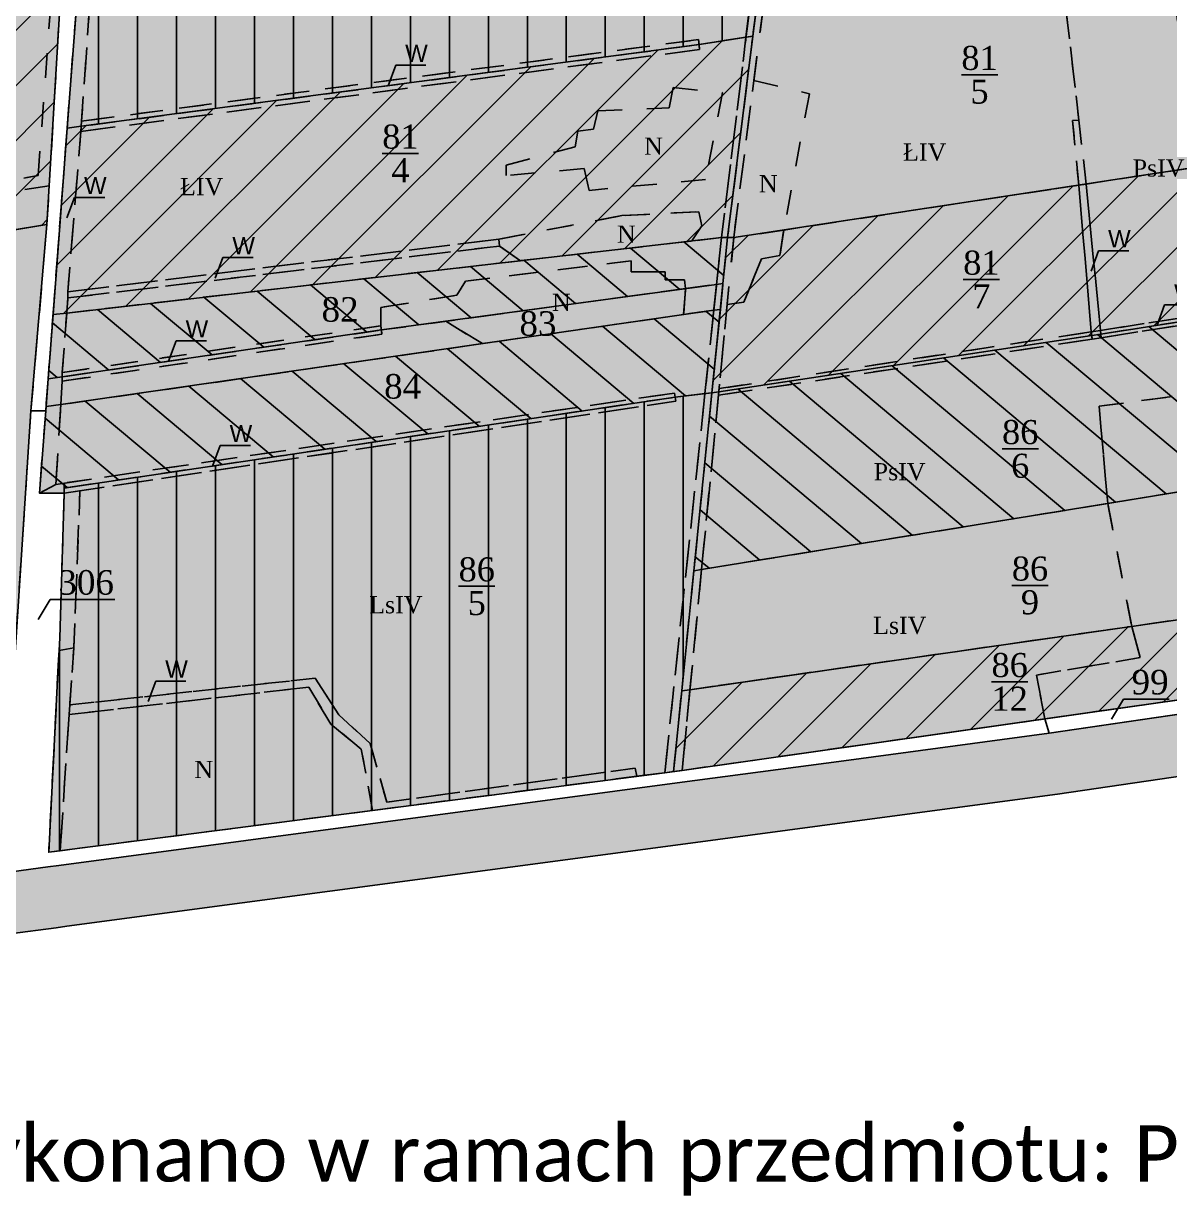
# Model space of a CAD drawing. Header units: millimetres. Extents: x 1380 to 3518, y 917 to 2353.
# Drawn here: x 1731.6 to 2198.3, y 916.6 to 1394.6 of the extents above; entities that cross this region are included whole.
import ezdxf
from ezdxf import colors
from ezdxf.entities.mleader import LeaderData, LeaderLine
from ezdxf.math import Vec2, Vec3

# ---------------------------------------------------------------- set-up
doc = ezdxf.new("R2010")
doc.units = ezdxf.units.MM
doc.linetypes.add('UZYTEK', pattern=[20, 10, -10])
for name, color, linetype in [('Budynki', 250, 'Continuous'), ('dzialki', 250, 'Continuous'), ('Num użytków', 250, 'Continuous'), ('Numeracja', 7, 'Continuous'), ('Obreb', 2, 'Continuous'), ('Rowy', 250, 'UZYTEK'), ('Uzytki', 250, 'UZYTEK'), ('W', 250, 'Continuous'), ('Władanie', 7, 'Continuous')]:
    doc.layers.add(name, color=color, linetype=linetype)
doc.styles.add('Całkowite', font='times.ttf', dxfattribs={"height": 10})
doc.styles.get("Standard").update_dxf_attribs({"font": 'arial.ttf'})
doc.styles.add('Uzytki', font='times.ttf', dxfattribs={"height": 7})
doc.styles.add('Ułamki', font='times.ttf', dxfattribs={"height": 14})

# ---------------------------------------------------------------- blocks, each defined once
blk = doc.blocks.new('_None')

msp = doc.modelspace()

# ---------------------------------------------------------------- hatches: boundary and pattern name
at = {"layer": 'Obreb', "true_color": 0xf4ee51}
h = msp.add_hatch(color=41, dxfattribs=at)
h.dxf.hatch_style = 1
h.paths.add_polyline_path([(1843.77, 2075.91), (1839.89, 2076.73), (1821.8, 2074.33), (1789.76, 2070.08), (1739.27, 2064.25), (1569.18, 2044.6), (1564.53, 2044.15), (1500.42, 2035.92), (1473.15, 2032.87), (1468.93, 1980), (1462.92, 1894.61), (1456.31, 1773.44), (1452.55, 1718.71), (1450.66, 1680.7), (1442.54, 1619.86), (1424.58, 1499.01), (1404.87, 1303.08), (1390.68, 1109.1), (1379.54, 977.39), (1416.06, 982.26), (1503.01, 993.87), (1504.63, 994.09), (1506.25, 994.3), (1621.93, 1009.75), (1623.42, 1009.95), (1726.06, 1023.65), (1744.84, 1026.16), (1749.27, 1026.75), (2001.11, 1060.37), (2068.99, 1069.43), (2152.68, 1080.6), (2558.18, 1139.98), (2925.58, 1191.89), (2950.42, 1195.27), (3034.81, 1077.94), (3080.44, 1228.22), (3101.82, 1235.05), (3049.2, 1373.09), (3047.94, 1379.97), (3036.54, 1465.16), (3034.11, 1481.41), (3037.35, 1523.54), (3064.08, 1535.14), (3042.44, 1582.63), (3034.82, 1599.34), (3026.23, 1623.42), (3022.72, 1647.12), (3015.17, 1693.82), (3010.46, 1738.63), (3007.5, 1779.8), (3007.5, 1828.93), (2995.54, 1854.86), (2982.24, 1913.84), (2978.33, 1926.18), (2939.25, 2070.19), (2911.03, 2085.83), (2875.11, 2109.04), (2851.35, 2127.45), (2832.79, 2142.28), (2800.7, 2188.75), (2762.52, 2156.94), (2761.01, 2154.88), (2592.26, 2137.52), (2569.19, 2140.22), (2541.29, 2148.28), (2358.61, 2230.49), (2370.36, 2167.83), (2372.08, 2158.65), (2124.8, 2119.92)])
h.paths.add_polyline_path([(2128.67, 2095.22), (2401.4, 2137.94), (2394.93, 2172.44), (2392, 2188.04), (2532.65, 2124.75), (2564.24, 2115.63), (2592.09, 2112.37), (2774.63, 2131.15), (2780.88, 2139.71), (2795.68, 2152.03), (2814.31, 2125.04), (2835.89, 2107.8), (2860.65, 2088.62), (2898.18, 2064.37), (2917.89, 2053.45), (2954.34, 1919.13), (2958.08, 1907.3), (2971.73, 1846.78), (2982.5, 1823.44), (2982.5, 1778.91), (2985.55, 1736.43), (2990.38, 1690.52), (2998.01, 1643.29), (3001.86, 1617.33), (3011.63, 1589.94), (3019.69, 1572.27), (3030.77, 1547.94), (3018.26, 1542.51), (3013.6, 1540.82), (3008.97, 1480.5), (3011.79, 1461.65), (3023.24, 1376.04), (3025.03, 1366.32), (3069.05, 1250.82), (3060.33, 1248.04), (3025.58, 1133.59), (2961.94, 1222.07), (2922.15, 1216.65), (2554.62, 1164.73), (2149.21, 1105.36), (2065.68, 1094.21), (1997.8, 1085.15), (1745.96, 1051.53), (1741.53, 1050.94), (1722.75, 1048.43), (1620.11, 1034.73), (1618.62, 1034.53), (1502.94, 1019.08), (1501.32, 1018.87), (1499.71, 1018.65), (1412.75, 1007.04), (1407.07, 1006.29), (1415.61, 1107.14), (1429.78, 1300.92), (1449.4, 1495.92), (1467.3, 1616.37), (1475.58, 1678.42), (1477.51, 1717.23), (1481.26, 1771.9), (1487.87, 1893.05), (1493.86, 1978.13), (1496.43, 2010.32), (1503.4, 2011.1), (1567.32, 2019.31), (1571.82, 2019.74), (1742.14, 2039.42), (1792.84, 2045.27), (1825.09, 2049.55), (1838.91, 2051.38), (1843.08, 2050.5)], flags=16)
at = {"layer": 'Władanie', "true_color": 0xbbd846}
h = msp.add_hatch(color=63, dxfattribs=at)
h.dxf.hatch_style = 1
h.paths.add_polyline_path([(2030.03, 1400.94), (2037.75, 1455.55), (2044.42, 1502.62), (2041.7, 1502.54), (2025.2, 1499.84), (1762.85, 1467.17), (1758.77, 1466.66), (1753.11, 1401.37), (1749.36, 1351.88), (1755.11, 1352.65), (2006.67, 1385.96), (2025.8, 1388.97), (2028.58, 1389.41)])
at = {"layer": 'Władanie'}
h = msp.add_hatch(dxfattribs=at)
h.set_pattern_fill('ANSI31', color=256, scale=5, angle=45)
h.paths.add_polyline_path([(2044.42, 1502.62), (2041.7, 1502.54), (2025.2, 1499.84), (1762.85, 1467.17), (1758.77, 1466.66), (1753.11, 1401.37), (1749.36, 1351.88), (1755.11, 1352.65), (2006.67, 1385.96), (2025.8, 1388.97), (2028.58, 1389.41), (2030.03, 1400.94), (2037.75, 1455.55)])
h.paths.add_polyline_path([(1896.96, 1423.41), (1918.43, 1423.41), (1918.43, 1459.48), (1896.96, 1459.48)], flags=24)
at = {"layer": 'Władanie', "true_color": 0xb1c7d6}
h = msp.add_hatch(color=9, dxfattribs=at)
h.dxf.hatch_style = 1
h.paths.add_polyline_path([(1646.25, 1296.93), (1647.97, 1297.22), (1649.68, 1297.5), (1741.13, 1312.67), (1750.3, 1466.71), (1750.3, 1468.13), (1700.79, 1460.06), (1678.31, 1454.53), (1447.94, 1420.64), (1447.81, 1418.28), (1431.91, 1261.38), (1523.1, 1276.5), (1525.17, 1276.85), (1527.23, 1277.19)])
at = {"layer": 'Władanie'}
h = msp.add_hatch(dxfattribs=at)
h.set_pattern_fill('ANSI31', color=256, scale=5)
h.paths.add_polyline_path([(1646.25, 1296.93), (1647.97, 1297.22), (1649.68, 1297.5), (1741.13, 1312.67), (1750.3, 1466.71), (1750.3, 1468.13), (1700.79, 1460.06), (1678.31, 1454.53), (1447.94, 1420.64), (1447.81, 1418.28), (1431.91, 1261.38), (1523.1, 1276.5), (1525.17, 1276.85), (1527.23, 1277.19)])
h.paths.add_polyline_path([(1563.68, 1377.46), (1585.15, 1377.46), (1585.15, 1413.53), (1563.68, 1413.53)], flags=24)
at = {"layer": 'Władanie', "true_color": 0xddbad0}
h = msp.add_hatch(color=254, dxfattribs=at)
h.dxf.hatch_style = 1
h.paths.add_polyline_path([(2305.83, 1439.9), (2032.76, 1400.66), (2030.03, 1400.94), (2028.58, 1389.41), (2018.31, 1307.33), (2020.79, 1307.31), (2316.28, 1352.27)])
at = {"layer": 'Władanie', "true_color": 0xff9470}
h = msp.add_hatch(color=21, dxfattribs=at)
h.dxf.hatch_style = 1
h.paths.add_polyline_path([(2028.58, 1389.41), (2025.8, 1388.97), (2006.67, 1385.96), (1755.11, 1352.65), (1749.36, 1351.88), (1743.6, 1275.93), (1749.18, 1276.58), (2015.84, 1307.34), (2018.31, 1307.33)])
at = {"layer": 'Władanie'}
h = msp.add_hatch(dxfattribs=at)
h.set_pattern_fill('ANSI31', color=256, scale=5)
h.paths.add_polyline_path([(2028.58, 1389.41), (2025.8, 1388.97), (2006.67, 1385.96), (1755.11, 1352.65), (1749.36, 1351.88), (1743.6, 1275.93), (1749.18, 1276.58), (2015.84, 1307.34), (2018.31, 1307.33)])
h.paths.add_polyline_path([(1873.28, 1323.83), (1894.75, 1323.83), (1894.75, 1359.9), (1873.28, 1359.9)], flags=24)
at = {"layer": 'Władanie', "true_color": 0xbbd846}
h = msp.add_hatch(color=63, dxfattribs=at)
h.dxf.hatch_style = 1
h.paths.add_polyline_path([(2323.31, 1293.33), (2316.28, 1352.27), (2020.79, 1307.31), (2018.31, 1307.33), (2011.92, 1244.13), (2014.71, 1244.43), (2166.6, 1267.43), (2170.28, 1268), (2323.47, 1292.01)])
at = {"layer": 'Władanie'}
h = msp.add_hatch(dxfattribs=at)
h.set_pattern_fill('ANSI31', color=256, scale=5)
h.paths.add_polyline_path([(2316.28, 1352.27), (2020.79, 1307.31), (2018.31, 1307.33), (2011.92, 1244.13), (2014.71, 1244.43), (2166.6, 1267.43), (2170.28, 1268), (2323.47, 1292.01), (2323.31, 1293.33)])
h.paths.add_polyline_path([(2109.86, 1272.45), (2131.34, 1272.45), (2131.34, 1308.52), (2109.86, 1308.52)], flags=24)
at = {"layer": 'Władanie', "true_color": 0xbbd846}
h = msp.add_hatch(color=63, dxfattribs=at)
h.dxf.hatch_style = 1
h.paths.add_polyline_path([(1734.61, 1236.78), (1741.13, 1312.67), (1647.97, 1297.22), (1655.18, 1134.52), (1657.62, 1134.85), (1728.54, 1144.48)])
at = {"layer": 'Władanie', "true_color": 0xb1c7d6}
h = msp.add_hatch(color=9, dxfattribs=at)
h.dxf.hatch_style = 1
h.paths.add_polyline_path([(2013.82, 1288.26), (2016.42, 1288.65), (2018.31, 1307.33), (2015.84, 1307.34), (1749.18, 1276.58), (1743.6, 1275.93), (1741.61, 1249.73), (1747.37, 1250.58), (1877.33, 1269.67)])
at = {"layer": 'Władanie'}
h = msp.add_hatch(dxfattribs=at)
h.set_pattern_fill('ANSI31', color=256, scale=5, angle=275)
h.paths.add_polyline_path([(2013.82, 1288.26), (2016.42, 1288.65), (2018.31, 1307.33), (2015.84, 1307.34), (1749.18, 1276.58), (1743.6, 1275.93), (1741.61, 1249.73), (1747.37, 1250.58), (1877.33, 1269.67)])
h.paths.add_polyline_path([(1849.54, 1267.35), (1869.31, 1267.35), (1869.31, 1288.7), (1849.54, 1288.7)], flags=24)
at = {"layer": 'Władanie', "true_color": 0xddbad0}
h = msp.add_hatch(color=254, dxfattribs=at)
h.dxf.hatch_style = 1
h.paths.add_polyline_path([(2323.47, 1292.01), (2170.28, 1268), (2166.6, 1267.43), (2014.71, 1244.43), (2011.92, 1244.13), (2004.58, 1171.59), (2007.72, 1172.1), (2331.49, 1224.76)])
at = {"layer": 'Władanie'}
h = msp.add_hatch(dxfattribs=at)
h.set_pattern_fill('ANSI31', color=256, scale=5, angle=275)
h.paths.add_polyline_path([(2323.63, 1290.7), (2323.47, 1292.01), (2170.28, 1268), (2166.6, 1267.43), (2014.71, 1244.43), (2011.92, 1244.13), (2004.58, 1171.59), (2007.72, 1172.1), (2331.49, 1224.76)])
h.paths.add_polyline_path([(2125.69, 1203.19), (2147.16, 1203.19), (2147.16, 1239.43), (2125.69, 1239.43)], flags=24)
at = {"layer": 'Władanie', "true_color": 0xecea74}
h = msp.add_hatch(color=41, dxfattribs=at)
h.dxf.hatch_style = 1
h.paths.add_polyline_path([(2012.7, 1277.76), (2015.35, 1278.06), (2016.42, 1288.65), (2013.82, 1288.26), (1877.33, 1269.67), (1747.37, 1250.58), (1741.61, 1249.73), (1740.76, 1238.51), (1746.77, 1239.25)])
at = {"layer": 'Władanie'}
h = msp.add_hatch(dxfattribs=at)
h.set_pattern_fill('ANSI31', color=256, scale=5, angle=275)
h.paths.add_polyline_path([(2015.35, 1278.06), (2012.7, 1277.76), (1746.77, 1239.25), (1740.76, 1238.51), (1740.63, 1236.78), (1738.08, 1203.23), (1748.19, 1203.23), (1748.2, 1205.27), (1996.94, 1242.3), (2011.92, 1244.13)])
h.paths.add_polyline_path([(1930.13, 1261.63), (1949.9, 1261.63), (1949.9, 1282.98), (1930.13, 1282.98)], flags=9)
h.paths.add_polyline_path([(1875.02, 1236.02), (1894.79, 1236.02), (1894.79, 1257.37), (1875.02, 1257.37)], flags=24)
at = {"layer": 'Władanie', "true_color": 0xff9470}
h = msp.add_hatch(color=21, dxfattribs=at)
h.dxf.hatch_style = 1
h.paths.add_polyline_path([(2015.35, 1278.06), (2012.7, 1277.76), (1746.77, 1239.25), (1740.76, 1238.51), (1740.63, 1236.78), (1738.08, 1203.23), (1748.19, 1203.23), (1748.2, 1205.27), (1996.94, 1242.3), (2011.92, 1244.13)])
at = {"layer": 'Władanie', "true_color": 0xb1c7d6}
h = msp.add_hatch(color=9, dxfattribs=at)
h.dxf.hatch_style = 1
h.paths.add_polyline_path([(2004.58, 1171.59), (2011.92, 1244.13), (1996.94, 1242.3), (1748.2, 1205.27), (1748.19, 1203.23), (1746.33, 1144.3), (1746.06, 1139.1), (1745.87, 1135.4), (1741.84, 1056.9), (1981.4, 1087.86), (1992.73, 1089.32), (1996.3, 1089.79), (1999.62, 1122.64)])
at = {"layer": 'Władanie'}
h = msp.add_hatch(dxfattribs=at)
h.set_pattern_fill('ANSI31', color=256, scale=5, angle=45)
h.paths.add_polyline_path([(1999.62, 1122.64), (2004.58, 1171.59), (2011.92, 1244.13), (1996.94, 1242.3), (1748.2, 1205.27), (1748.19, 1203.23), (1746.33, 1144.3), (1746.06, 1139.1), (1745.87, 1135.4), (1741.84, 1056.9), (1981.4, 1087.86), (1992.73, 1089.32), (1996.3, 1089.79)])
h.paths.add_polyline_path([(1904.38, 1147.57), (1925.85, 1147.57), (1925.85, 1183.61), (1904.38, 1183.61)], flags=24)
at = {"layer": 'Władanie', "true_color": 0xbbd846}
h = msp.add_hatch(color=63, dxfattribs=at)
h.dxf.hatch_style = 1
h.paths.add_polyline_path([(2331.49, 1224.76), (2007.72, 1172.1), (2004.58, 1171.59), (1999.62, 1122.64), (2002.99, 1123.12), (2337.88, 1171.16)])
at = {"layer": 'Władanie', "true_color": 0xddbad0}
h = msp.add_hatch(color=254, dxfattribs=at)
h.dxf.hatch_style = 1
h.paths.add_polyline_path([(2147.47, 1111.23), (2209.81, 1120.09), (2341.74, 1138.84), (2337.88, 1171.16), (2002.99, 1123.12), (1999.62, 1122.64), (1996.3, 1089.79), (1999.87, 1090.26)])
at = {"layer": 'Władanie'}
h = msp.add_hatch(dxfattribs=at)
h.set_pattern_fill('ANSI31', color=256, scale=5)
h.paths.add_polyline_path([(2341.74, 1138.84), (2337.88, 1171.16), (2002.99, 1123.12), (1999.62, 1122.64), (1996.3, 1089.79), (1999.87, 1090.26), (2147.47, 1111.23), (2209.81, 1120.09)])
h.paths.add_polyline_path([(2179.73, 1115.54), (2199.5, 1115.54), (2199.5, 1136.89), (2179.73, 1136.89)], flags=25)
h.paths.add_polyline_path([(2121, 1108.53), (2142.86, 1108.53), (2142.86, 1144.6), (2121, 1144.6)], flags=24)

# ---------------------------------------------------------------- linework, layer by layer
at = {"layer": 'dzialki'}
for points in [[(1828.9, 1707.19), (1782.28, 1639.76), (1765.13, 1614.96), (1758.45, 1590.88), (1755.72, 1544.39), (1755.55, 1541.58), (1750.3, 1469.55), (1750.3, 1468.13), (1750.3, 1466.71), (1741.13, 1312.67), (1734.61, 1236.78), (1740.63, 1236.78), (1740.76, 1238.51), (1741.61, 1249.73), (1743.6, 1275.93), (1749.36, 1351.88), (1753.11, 1401.37), (1758.77, 1466.66), (1762.27, 1507), (1765.58, 1545.16), (1768.74, 1581.54), (1770.59, 1602.92), (1779.01, 1624.14), (1820.15, 1682.4)], [(1740.76, 1238.51), (1746.77, 1239.25), (2012.7, 1277.76), (2015.35, 1278.06), (2011.92, 1244.13), (1996.94, 1242.3), (1748.2, 1205.27), (1748.19, 1203.23), (1738.08, 1203.23), (1740.76, 1238.51)], [(2149.21, 1105.36), (2147.47, 1111.23)]]:
    msp.add_lwpolyline(points, dxfattribs=at)
for points in [[(1750.3, 1466.71), (1750.3, 1468.13), (1750.3, 1469.55), (1755.55, 1541.58), (1755.72, 1544.39), (1706.65, 1537.44), (1616.83, 1522.76), (1542.64, 1511.55), (1456.25, 1498.1), (1455.74, 1495.26), (1448.06, 1422.99), (1447.94, 1420.64), (1447.81, 1418.28), (1431.91, 1261.38), (1523.1, 1276.5), (1525.17, 1276.85), (1527.23, 1277.19), (1646.25, 1296.93), (1647.97, 1297.22), (1649.68, 1297.5), (1741.13, 1312.67)], [(1758.77, 1466.66), (1762.85, 1467.17), (2025.2, 1499.84), (2041.7, 1502.54), (2044.42, 1502.62), (2030.03, 1400.94), (2028.58, 1389.41), (2006.67, 1385.96), (1755.11, 1352.65), (1749.36, 1351.88), (1753.11, 1401.37), (1758.77, 1466.66)], [(1750.3, 1466.71), (1750.3, 1468.13), (1700.79, 1460.06), (1678.31, 1454.53), (1447.94, 1420.64), (1447.81, 1418.28), (1431.91, 1261.38), (1523.1, 1276.5), (1525.17, 1276.85), (1527.23, 1277.19), (1646.25, 1296.93), (1647.97, 1297.22), (1649.68, 1297.5), (1741.13, 1312.67)], [(2030.03, 1400.94), (2032.76, 1400.66), (2305.83, 1439.9), (2316.28, 1352.27), (2020.79, 1307.31), (2018.31, 1307.33), (2028.58, 1389.41), (2030.03, 1400.94)], [(1749.36, 1351.88), (1755.11, 1352.65), (2006.67, 1385.96), (2025.8, 1388.97), (2028.58, 1389.41), (2018.31, 1307.33), (2015.84, 1307.34), (1749.18, 1276.58), (1743.6, 1275.93), (1749.36, 1351.88)], [(2018.31, 1307.33), (2020.79, 1307.31), (2316.28, 1352.27), (2323.31, 1293.33), (2323.47, 1292.01), (2170.28, 1268), (2166.6, 1267.43), (2014.71, 1244.43), (2011.92, 1244.13), (2018.31, 1307.33)], [(1647.97, 1297.22), (1649.68, 1297.5), (1741.13, 1312.67), (1734.61, 1236.78), (1728.54, 1144.48), (1657.62, 1134.85), (1655.18, 1134.52), (1647.97, 1297.22)], [(1743.6, 1275.93), (1749.18, 1276.58), (2015.84, 1307.34), (2018.31, 1307.33), (2016.42, 1288.65), (2013.82, 1288.26), (1877.33, 1269.67), (1747.37, 1250.58), (1741.61, 1249.73), (1743.6, 1275.93)], [(2011.92, 1244.13), (2014.71, 1244.43), (2166.6, 1267.43), (2170.28, 1268), (2323.47, 1292.01), (2323.63, 1290.7), (2331.49, 1224.76), (2007.72, 1172.1), (2004.58, 1171.59), (2011.92, 1244.13)], [(1741.61, 1249.73), (1747.37, 1250.58), (1877.33, 1269.67), (2013.82, 1288.26), (2016.42, 1288.65), (2015.35, 1278.06), (2012.7, 1277.76), (1746.77, 1239.25), (1740.76, 1238.51), (1741.61, 1249.73)], [(2004.58, 1171.59), (2011.92, 1244.13), (1996.94, 1242.3), (1748.2, 1205.27), (1748.19, 1203.23), (1746.33, 1144.3), (1746.06, 1139.1), (1745.87, 1135.4), (1741.84, 1056.9), (1992.73, 1089.32), (1996.3, 1089.79), (1999.62, 1122.64)], [(1748.19, 1203.23), (1738.08, 1203.23), (1740.63, 1236.78), (1734.61, 1236.78), (1728.54, 1144.48), (1728.3, 1140.5), (1728.02, 1135.85), (1722.75, 1048.43), (1741.53, 1050.94), (1745.96, 1051.53), (1997.8, 1085.15), (2065.68, 1094.21), (2149.21, 1105.36), (2147.47, 1111.23), (1999.81, 1090.25), (1999.81, 1090.25), (1996.3, 1089.79), (1992.73, 1089.32), (1741.84, 1056.9), (1745.87, 1135.4), (1746.06, 1139.1), (1746.33, 1144.3)], [(2004.58, 1171.59), (2007.72, 1172.1), (2331.49, 1224.76), (2337.88, 1171.16), (2002.99, 1123.12), (1999.62, 1122.64), (2004.58, 1171.59)], [(1999.62, 1122.64), (2002.99, 1123.12), (2337.88, 1171.16), (2341.74, 1138.84), (1999.87, 1090.26), (1996.3, 1089.79), (1999.62, 1122.64)], [(2210.59, 1114.35), (2209.81, 1120.09), (2147.47, 1111.23), (2149.21, 1105.36)]]:
    msp.add_lwpolyline(points, close=True, dxfattribs=at)
at = {"layer": 'Obreb'}
for points in [[(2925.58, 1191.89), (2558.18, 1139.98), (2152.68, 1080.6), (2068.99, 1069.43), (2001.11, 1060.37), (1749.27, 1026.75), (1744.84, 1026.16), (1726.06, 1023.65), (1623.42, 1009.95), (1621.93, 1009.75), (1506.25, 994.3), (1504.63, 994.09), (1503.01, 993.87), (1416.06, 982.26), (1379.54, 977.39), (1390.68, 1109.1), (1404.87, 1303.08), (1424.58, 1499.01), (1442.54, 1619.86), (1450.66, 1680.7)], [(2922.15, 1216.65), (2554.62, 1164.73), (2149.21, 1105.36), (2065.68, 1094.21), (1997.8, 1085.15), (1745.96, 1051.53), (1741.53, 1050.94), (1722.75, 1048.43), (1620.11, 1034.73), (1618.62, 1034.53), (1502.94, 1019.08), (1501.32, 1018.87), (1499.71, 1018.65), (1412.75, 1007.04), (1407.07, 1006.29), (1415.61, 1107.14), (1429.78, 1300.92), (1449.4, 1495.92), (1467.3, 1616.37), (1475.58, 1678.42)]]:
    msp.add_lwpolyline(points, dxfattribs=at)
at = {"layer": 'Rowy'}
msp.add_line((1740.63, 1236.78), (1738.08, 1203.23), dxfattribs=at)
for points in [[(2047.13, 1502.69), (2032.76, 1400.66), (2020.79, 1307.31), (1999.81, 1090.25), (1992.73, 1089.32), (2015.84, 1307.34), (2027.3, 1401.22), (2041.7, 1502.54), (2048.92, 1581.86), (2050.19, 1586.34), (2053.49, 1645.24), (2053.49, 1649.51), (2050.94, 1762.39)], [(1753.11, 1401.37), (1740.63, 1236.78), (1738.08, 1203.23), (1748.19, 1203.23), (1748.19, 1203.23), (1997.24, 1240.61), (1996.64, 1244), (1744.74, 1206.79), (1747.37, 1248.83), (1747.37, 1252.33), (1749.64, 1282.73), (1749.64, 1285.27), (1754.94, 1350.52), (1755.27, 1354.77), (1758.33, 1399.7)], [(1755.11, 1352.65), (2006.67, 1385.96)], [(2020.79, 1307.31), (2015.84, 1307.34)], [(2323.47, 1292.01), (2170.28, 1268), (2166.6, 1267.43), (2014.41, 1244.38)], [(2014.84, 1245.77), (2166.41, 1268.94), (2170.13, 1269.51), (2323.31, 1293.33), (2323.63, 1290.7), (2170.42, 1266.5), (2166.79, 1265.92), (2014.58, 1243.08), (2014.84, 1245.77)], [(1747.37, 1250.58), (1877.33, 1269.67)], [(2166.41, 1268.94), (2166.79, 1265.92)], [(2170.13, 1269.51), (2170.42, 1266.5)], [(1996.94, 1242.3), (1748.2, 1205.27)], [(1744.74, 1206.79), (1738.08, 1203.23)], [(1748.19, 1203.23), (1748.22, 1207.31)]]:
    msp.add_lwpolyline(points, dxfattribs=at)
for points in [[(1759.07, 1404.38), (1762.76, 1465.42), (1762.85, 1467.17), (1758.77, 1466.66), (1753.11, 1401.37), (1749.36, 1351.88), (1755.11, 1352.65), (1755.27, 1354.77), (1758.33, 1399.7)], [(1434.12, 1283.17), (1521.71, 1297.14), (1517.7, 1346.35), (1519.42, 1346.35), (1523.53, 1297.63), (1611.33, 1311.8), (1604.01, 1433.23), (1606.97, 1433.23), (1614.54, 1312.13), (1737.54, 1332.56), (1746.37, 1452.39), (1749.46, 1452.6), (1742.07, 1328.43), (1525.46, 1294.26), (1527.23, 1277.19), (1525.17, 1276.85), (1523.1, 1276.5), (1521.73, 1293.63), (1433.7, 1279.01), (1434.12, 1283.17)], [(2028.99, 1371.26), (2032.76, 1400.66), (2030.03, 1400.94), (2028.58, 1389.41), (2018.31, 1307.33), (2020.79, 1307.31)], [(2030.03, 1400.94), (2027.3, 1401.22), (2025.8, 1388.97), (2028.58, 1389.41)], [(1755.27, 1354.77), (2006.47, 1387.97), (2006.86, 1383.96), (1754.94, 1350.52), (1755.27, 1354.77)], [(2006.67, 1385.96), (2006.47, 1387.97), (1755.27, 1354.77), (1755.11, 1352.65)], [(2028.58, 1389.41), (2025.8, 1388.97), (2015.84, 1307.34), (2018.31, 1307.33)], [(2006.86, 1383.96), (2006.67, 1385.96), (1755.11, 1352.65), (1754.94, 1350.52)], [(1754.94, 1350.52), (1755.11, 1352.65), (1749.36, 1351.88), (1743.6, 1275.93), (1749.18, 1276.58), (1749.64, 1282.73), (1749.64, 1285.27)], [(2161.3, 1328.69), (2158.8, 1354.97), (2161.34, 1355.19), (2164.34, 1329.15), (2161.3, 1328.69)], [(2161.34, 1355.19), (2158.8, 1354.97), (2161.3, 1328.69), (2164.34, 1329.15)], [(2161.3, 1328.69), (2166.41, 1268.94), (2170.13, 1269.51), (2164.34, 1329.15), (2161.3, 1328.69)], [(2164.34, 1329.15), (2161.3, 1328.69), (2166.41, 1268.94), (2170.13, 1269.51)], [(1925.37, 1303.88), (1925.11, 1306.67), (1749.64, 1285.27), (1749.64, 1282.73)], [(2018.31, 1307.33), (2015.84, 1307.34), (2013.82, 1288.26), (2016.42, 1288.65)], [(2323.47, 1292.01), (2323.31, 1293.33), (2227.53, 1278.43), (2170.13, 1269.51), (2170.28, 1268)], [(2256.28, 1280.06), (2323.63, 1290.7), (2323.47, 1292.01), (2170.28, 1268), (2170.42, 1266.5)], [(2016.42, 1288.65), (2013.82, 1288.26), (2012.7, 1277.76), (2015.35, 1278.06)], [(1749.18, 1276.58), (1743.6, 1275.93), (1741.61, 1249.73), (1747.37, 1250.58), (1747.37, 1252.33)], [(2015.35, 1278.06), (2012.7, 1277.76), (2009.1, 1243.79), (2011.92, 1244.13)], [(1747.37, 1252.33), (1747.37, 1248.83), (1877.56, 1268), (1877.11, 1271.33), (1747.37, 1252.33)], [(1877.33, 1269.67), (1877.11, 1271.33), (1747.37, 1252.33), (1747.37, 1250.58)], [(1877.56, 1268), (1877.33, 1269.67), (1747.37, 1250.58), (1747.37, 1248.83)], [(2166.79, 1265.92), (2166.6, 1267.43), (2014.71, 1244.43), (2014.58, 1243.08)], [(2166.6, 1267.43), (2166.41, 1268.94), (2014.84, 1245.77), (2014.71, 1244.43)], [(2170.13, 1269.51), (2166.41, 1268.94), (2166.6, 1267.43), (2170.28, 1268)], [(2170.28, 1268), (2166.6, 1267.43), (2166.79, 1265.92), (2170.42, 1266.5)], [(1747.37, 1248.83), (1747.37, 1250.58), (1741.61, 1249.73), (1740.76, 1238.51), (1746.77, 1239.25)], [(1996.94, 1242.3), (1996.64, 1244), (1748.22, 1207.31), (1748.2, 1205.27)], [(1999.62, 1122.64), (2004.58, 1171.59), (2011.92, 1244.13), (2009.1, 1243.79), (1992.73, 1089.32), (1996.3, 1089.79)], [(2014.58, 1243.08), (2014.71, 1244.43), (2011.92, 1244.13), (2004.58, 1171.59), (2007.72, 1172.1)], [(1746.77, 1239.25), (1740.76, 1238.51), (1740.63, 1236.78), (1738.08, 1203.23), (1744.74, 1206.79)], [(1997.24, 1240.61), (1996.94, 1242.3), (1748.2, 1205.27), (1748.19, 1203.23), (1754.58, 1204.19)], [(1748.22, 1207.31), (1744.74, 1206.79), (1738.08, 1203.23), (1748.19, 1203.23), (1748.2, 1205.27)], [(1754.58, 1204.19), (1748.19, 1203.23), (1746.33, 1144.3), (1746.06, 1139.1), (1752.07, 1140.17)], [(1754.58, 1204.19), (1748.19, 1203.23), (1746.33, 1144.3), (1746.06, 1139.1), (1752.07, 1140.17)], [(2007.72, 1172.1), (2004.58, 1171.59), (1999.62, 1122.64), (2002.99, 1123.12)], [(1752.07, 1140.17), (1746.06, 1139.1), (1741.84, 1056.9), (1746.53, 1057.51), (1750.13, 1113.02), (1750.39, 1116.95)], [(1750.13, 1113.02), (1750.39, 1116.95), (1752.07, 1140.17), (1746.06, 1139.1), (1745.87, 1135.4), (1741.84, 1056.9), (1746.53, 1057.51)], [(1869.15, 1098.89), (1856.77, 1109.11), (1847.75, 1124.16), (1750.13, 1113.02), (1746.53, 1057.51), (1873.77, 1073.95)], [(1750.39, 1116.95), (1850.39, 1127.81), (1859.99, 1112.88), (1872.77, 1101.18), (1879.5, 1077.26), (1980.72, 1091.22), (1981.4, 1087.86), (1873.77, 1073.95), (1869.15, 1098.89), (1856.77, 1109.11), (1847.75, 1124.16), (1750.13, 1113.02), (1750.39, 1116.95)], [(1847.75, 1124.16), (1856.77, 1109.11), (1869.15, 1098.89), (1873.77, 1073.95), (1981.4, 1087.86), (1980.72, 1091.22), (1879.5, 1077.26), (1872.77, 1101.18), (1859.99, 1112.88), (1850.39, 1127.81), (1750.39, 1116.95), (1750.13, 1113.02)], [(2002.99, 1123.12), (1999.62, 1122.64), (1996.3, 1089.79), (1999.81, 1090.25)]]:
    msp.add_lwpolyline(points, close=True, dxfattribs=at)
at = {"layer": 'Uzytki'}
for points in [[(2041.7, 1502.54), (2025.2, 1499.84), (2025.45, 1497.95), (1813.52, 1471.71), (1817.9, 1435.35), (1845.87, 1435.35), (1850.45, 1416.41), (2021.15, 1438.86), (2021.44, 1434.9), (1758.33, 1399.7), (1755.27, 1354.77), (2006.47, 1387.97), (2006.67, 1385.96), (2025.8, 1388.97), (2027.3, 1401.22)], [(1604.01, 1433.23), (1606.97, 1433.23), (1606.97, 1437.21), (1704.27, 1452.44), (1706.4, 1409.06), (1679.06, 1400.84), (1676.44, 1360.88), (1657.29, 1357.61), (1652.54, 1326.83), (1652.76, 1318.48), (1737.54, 1332.56), (1746.37, 1452.39), (1749.46, 1452.6), (1750.3, 1466.71), (1700.79, 1457.52), (1678.95, 1452.59), (1530.66, 1430.58), (1529.67, 1425.17), (1551.43, 1361.53), (1539.91, 1349.7), (1519.42, 1346.35), (1523.53, 1297.63), (1611.33, 1311.8)], [(2198.43, 1424.47), (2154.09, 1418.1), (2161.34, 1355.19), (2164.34, 1329.15), (2207.78, 1335.76)], [(2154.09, 1418.1), (2032.76, 1400.66), (2028.99, 1371.26), (2051.61, 1365.93), (2041.16, 1310.41), (2161.3, 1328.69), (2158.8, 1354.97), (2161.34, 1355.19)], [(2025.8, 1388.97), (2006.67, 1385.96), (2006.86, 1383.96), (1754.94, 1350.52), (1749.64, 1285.27), (1925.11, 1306.67), (1975.22, 1316.26), (2006.6, 1317.87), (2007.79, 1312.09), (2003.74, 1305.94), (2015.84, 1307.34)], [(2009.35, 1330.98), (1961.89, 1326.57), (1959.84, 1335.4), (1928.07, 1332.63), (1928.07, 1336.79), (1956.23, 1344.29), (1957.34, 1350.61), (1963.75, 1351.5), (1965.41, 1358.93), (1994.58, 1360.19), (1996.08, 1368.4), (2016.25, 1366.35), (2009.35, 1330.98)], [(1928.07, 1336.79), (1956.23, 1344.29), (1957.34, 1350.61), (1963.75, 1351.5), (1965.41, 1358.93), (1994.58, 1360.19), (1996.08, 1368.4), (2016.25, 1366.35), (2009.35, 1330.98), (1961.89, 1326.57), (1959.84, 1335.4), (1928.07, 1332.63)], [(2028.99, 1371.26), (2051.61, 1365.93), (2041.16, 1310.41), (2020.79, 1307.31), (2028.99, 1371.26)], [(2216.62, 1330.81), (2208.3, 1330.81), (2207.78, 1335.76), (2164.34, 1329.15), (2170.13, 1269.51), (2227.53, 1278.43)], [(2161.3, 1328.69), (2041.16, 1310.41), (2039.6, 1300.06), (2032.11, 1298.65), (2024.93, 1281.03), (2018.15, 1280.03), (2014.84, 1245.77), (2166.41, 1268.94)], [(1741.13, 1312.67), (1742.07, 1328.43), (1648.21, 1313.62), (1646.25, 1296.93), (1647.97, 1297.22), (1649.68, 1297.5)], [(2007.79, 1312.09), (2006.6, 1317.87), (1975.22, 1316.26), (1925.11, 1306.67), (1925.37, 1303.88), (1933.91, 1297.89), (2003.74, 1305.94)], [(1734.61, 1236.78), (1741.13, 1312.67), (1649.68, 1297.5), (1657.62, 1134.85), (1728.54, 1144.48)], [(2032.11, 1298.65), (2039.6, 1300.06), (2041.16, 1310.41), (2020.79, 1307.31), (2018.15, 1280.03), (2024.93, 1281.03)], [(1877.11, 1278.84), (1908.09, 1283.87), (1911.58, 1289.55), (1979.02, 1297.81), (1979.02, 1293.31), (1992.88, 1293.31), (1992.88, 1290.09), (2000.76, 1290.09), (2001.14, 1286.53), (2013.82, 1288.26), (2015.84, 1307.34), (2003.74, 1305.94), (1933.91, 1297.89), (1749.18, 1276.58), (1747.37, 1252.33), (1877.11, 1271.33)], [(1933.91, 1297.89), (1925.37, 1303.88), (1749.64, 1282.73), (1749.18, 1276.58)], [(2001.14, 1286.53), (2000.76, 1290.09), (1992.88, 1290.09), (1992.88, 1293.31), (1979.02, 1293.31), (1979.02, 1297.81), (1911.58, 1289.55), (1908.09, 1283.87), (1877.11, 1278.84), (1877.11, 1271.33), (1877.33, 1269.67)], [(2253.43, 1231.42), (2281.98, 1261.04), (2305.81, 1265.58), (2324.48, 1283.55), (2323.63, 1290.7), (2256.28, 1280.06), (2256.28, 1250.18), (2169.59, 1238.6), (2173.12, 1199), (2249.77, 1211.47)], [(2012.7, 1277.76), (2013.82, 1288.26), (2001.14, 1286.53), (1903.5, 1273.23), (1918.47, 1264.11)], [(2000.38, 1275.97), (2001.14, 1286.53), (1903.5, 1273.23), (1918.47, 1264.11)], [(2013.82, 1288.26), (2001.14, 1286.53), (2000.38, 1275.97), (2012.7, 1277.76)], [(1996.64, 1244), (1996.94, 1242.3), (2009.1, 1243.79), (2012.7, 1277.76), (1918.47, 1264.11), (1746.77, 1239.25), (1744.74, 1206.79)], [(2169.59, 1238.6), (2256.28, 1250.18), (2256.28, 1280.06), (2170.42, 1266.5), (2166.79, 1265.92), (2014.58, 1243.08), (2007.72, 1172.1), (2173.12, 1199)], [(1918.47, 1264.11), (1903.5, 1273.23), (1877.33, 1269.67), (1877.56, 1268), (1747.37, 1248.83), (1746.77, 1239.25)], [(2009.1, 1243.79), (1996.94, 1242.3), (1997.24, 1240.61), (1754.58, 1204.19), (1752.07, 1140.17), (1750.39, 1116.95), (1850.39, 1127.81), (1859.99, 1112.88), (1872.77, 1101.18), (1879.5, 1077.26), (1980.72, 1091.22), (1981.4, 1087.86), (1992.73, 1089.32)], [(2249.77, 1211.47), (2173.12, 1199), (2182.86, 1148.92), (2243.32, 1157.6)], [(2173.12, 1199), (2007.72, 1172.1), (2002.99, 1123.12), (2182.86, 1148.92)], [(2218.05, 1153.97), (2182.86, 1148.92), (2186.28, 1136.21), (2144.08, 1129.08), (2147.47, 1111.23), (2209.81, 1120.09), (2341.74, 1138.84), (2338.74, 1163.95), (2332.84, 1159.34), (2220.54, 1141.3)], [(2144.08, 1129.08), (2186.28, 1136.21), (2182.86, 1148.92), (2002.99, 1123.12), (1999.81, 1090.25), (1999.87, 1090.26), (2147.47, 1111.23)]]:
    msp.add_lwpolyline(points, close=True, dxfattribs=at)

# ---------------------------------------------------------------- texts
at = {"layer": 'Budynki', "insert": (1682.59, 945.67), "char_height": 25, "width": 1069.2181, "attachment_point": 1, "style": 'Całkowite'}
msp.add_mtext('{\\fCalibri|b0|i0|c238|p34;\\H0.91667x;Wykonano w ramach przedmiotu: Planowanie Infrastruktury Technicznej}', dxfattribs=at)
at = {"layer": 'Num użytków', "char_height": 7, "attachment_point": 1, "style": 'Uzytki'}
for s, insert, width in [('N\\P', (1984.33, 1348.07), 7.6839), ('ŁIV\\P', (2089.75, 1345.66), 17.8318), ('PsIV', (2183.24, 1339.18), 17.7841), ('ŁIV\\P', (1795.33, 1331.59), 24.9646), ('N\\P', (2031.04, 1332.76), 7.6839), ('N\\P', (1973.27, 1312.22), 7.6839), ('N\\P', (1946.78, 1284.43), 7.6839), ('PsIV\\P', (2077.78, 1215.44), 21.3982), ('LsIV', (1872.34, 1161.25), 17.8318), ('LsIV', (2077.55, 1152.82), 21.3982), ('N\\P', (1801.17, 1094.11), 7.6839)]:
    msp.add_mtext(s, dxfattribs=dict(at, insert=insert, width=width))
at = {"layer": 'Numeracja', "attachment_point": 1}
for s, insert, char_height, width, style in [('\\A1;{\\H0.7x;\\S81/5;}', (2113.5, 1385.42), 14, 11.2613, 'Ułamki'), ('\\A1;{\\H0.7x;\\S81/4;}', (1877.66, 1353.37), 14, 31.5833, 'Ułamki'), ('\\A1;{\\H0.7x;\\S81/7;}', (2114.24, 1301.99), 14, 10.5988, 'Ułamki'), ('82', (1852.94, 1283.04), 10, 15.5151, 'Całkowite'), ('83', (1933.53, 1277.32), 10, 13.2562, 'Całkowite'), ('84', (1878.42, 1251.71), 10, 14.124, 'Całkowite'), ('\\A1;{\\H0.7x;\\S86/6;}', (2130.06, 1232.98), 14, 21.8601, 'Ułamki'), ('\\A1;{\\H0.7x;\\S86/5;}', (1908.76, 1177.06), 14, 24.8899, 'Ułamki'), ('\\A1;{\\H0.7x;\\S86/9;}', (2134.04, 1177.37), 14, 15.2358, 'Ułamki'), ('\\A1;{\\H0.7x;\\S86/12;}', (2125.76, 1138.07), 14, 18.5707, 'Ułamki')]:
    msp.add_mtext(s, dxfattribs=dict(at, insert=insert, char_height=char_height, width=width, style=style))

# ---------------------------------------------------------------- leaders
at = {"layer": 'Numeracja'}
ml = msp.add_multileader_mtext('Standard', dxfattribs=at)
ml.set_content('\\A1;306', color=256, style='Całkowite')
ml.set_leader_properties()
ml.set_arrow_properties(name='NONE')
ml.build(insert=Vec2(0, 0))
ml.multileader.update_dxf_attribs({"text_left_attachment_type": 6, "text_right_attachment_type": 6})
ctx = ml.context
ctx.base_point, ctx.char_height, ctx.plane_origin = Vec3(1743.77, 1159.84), 10, Vec3(1737.59, 1151.76)
ctx.left_attachment, ctx.right_attachment = 6, 6
notes = []
notes.append((ctx, [(0, (1, 1, 0), (1742.48, 1159.84), (1, 0), 1.3, [(0, [(1737.59, 1151.76)], 0, [])])]))
ctx.mtext.insert, ctx.mtext.flow_direction = Vec3(1745.77, 1171.84), 5
ml = msp.add_multileader_mtext('Standard', dxfattribs=at)
ml.set_content('\\A1;99', color=256, style='Całkowite')
ml.set_leader_properties()
ml.set_arrow_properties(name='NONE')
ml.build(insert=Vec2(0, 0))
ml.multileader.update_dxf_attribs({"text_left_attachment_type": 6, "text_right_attachment_type": 6})
ctx = ml.context
ctx.base_point, ctx.char_height, ctx.plane_origin = Vec3(2180.81, 1119.23), 10, Vec3(2174.64, 1111.16)
ctx.left_attachment, ctx.right_attachment = 6, 6
notes.append((ctx, [(0, (1, 1, 0), (2179.52, 1119.23), (1, 0), 1.3, [(0, [(2174.64, 1111.16)], 0, [])])]))
ctx.mtext.insert, ctx.mtext.flow_direction = Vec3(2182.81, 1131.23), 5
at = {"layer": 'W'}
ml = msp.add_multileader_mtext('Standard', dxfattribs=at)
ml.set_content('W', color=256)
ml.set_leader_properties()
ml.set_arrow_properties(name='NONE')
ml.build(insert=Vec2(0, 0))
ml.multileader.update_dxf_attribs({"text_left_attachment_type": 5, "text_right_attachment_type": 0, "text_top_attachment_type": 10, "text_bottom_attachment_type": 10})
ctx = ml.context
ctx.base_point, ctx.char_height, ctx.plane_origin = Vec3(1885, 1377.52), 7, Vec3(1880.07, 1369.2)
ctx.left_attachment, ctx.right_attachment, ctx.top_attachment, ctx.bottom_attachment = 5, 0, 10, 10
notes.append((ctx, [(0, (1, 1, 0), (1883.14, 1377.52), (1, 0), 1.86, [(0, [(1880.07, 1369.2)], 0, [])])]))
ctx.mtext.insert, ctx.mtext.flow_direction = Vec3(1887, 1385.92), 5
ml = msp.add_multileader_mtext('Standard', dxfattribs=at)
ml.set_content('W', color=256)
ml.set_leader_properties()
ml.set_arrow_properties(name='NONE')
ml.build(insert=Vec2(0, 0))
ml.multileader.update_dxf_attribs({"text_left_attachment_type": 5, "text_right_attachment_type": 0, "text_top_attachment_type": 10, "text_bottom_attachment_type": 10})
ctx = ml.context
ctx.base_point, ctx.char_height, ctx.plane_origin = Vec3(1754.22, 1323.65), 7, Vec3(1749.28, 1315.33)
ctx.left_attachment, ctx.right_attachment, ctx.top_attachment, ctx.bottom_attachment = 5, 0, 10, 10
notes.append((ctx, [(0, (1, 1, 0), (1752.35, 1323.65), (1, 0), 1.86, [(0, [(1749.28, 1315.33)], 0, [])])]))
ctx.mtext.insert, ctx.mtext.flow_direction = Vec3(1756.22, 1332.05), 5
ml = msp.add_multileader_mtext('Standard', dxfattribs=at)
ml.set_content('W', color=256)
ml.set_leader_properties()
ml.set_arrow_properties(name='NONE')
ml.build(insert=Vec2(0, 0))
ml.multileader.update_dxf_attribs({"text_left_attachment_type": 5, "text_right_attachment_type": 0, "text_top_attachment_type": 10, "text_bottom_attachment_type": 10})
ctx = ml.context
ctx.base_point, ctx.char_height, ctx.plane_origin = Vec3(2171.24, 1301.98), 7, Vec3(2166.31, 1293.65)
ctx.left_attachment, ctx.right_attachment, ctx.top_attachment, ctx.bottom_attachment = 5, 0, 10, 10
notes.append((ctx, [(0, (1, 1, 0), (2169.38, 1301.98), (1, 0), 1.86, [(0, [(2166.31, 1293.65)], 0, [])])]))
ctx.mtext.insert, ctx.mtext.flow_direction = Vec3(2173.24, 1310.38), 5
ml = msp.add_multileader_mtext('Standard', dxfattribs=at)
ml.set_content('W', color=256)
ml.set_leader_properties()
ml.set_arrow_properties(name='NONE')
ml.build(insert=Vec2(0, 0))
ml.multileader.update_dxf_attribs({"text_left_attachment_type": 5, "text_right_attachment_type": 0, "text_top_attachment_type": 10, "text_bottom_attachment_type": 10})
ctx = ml.context
ctx.base_point, ctx.char_height, ctx.plane_origin = Vec3(1814.62, 1299.14), 7, Vec3(1809.68, 1290.82)
ctx.left_attachment, ctx.right_attachment, ctx.top_attachment, ctx.bottom_attachment = 5, 0, 10, 10
notes.append((ctx, [(0, (1, 1, 0), (1812.75, 1299.14), (1, 0), 1.86, [(0, [(1809.68, 1290.82)], 0, [])])]))
ctx.mtext.insert, ctx.mtext.flow_direction = Vec3(1816.62, 1307.54), 5
ml = msp.add_multileader_mtext('Standard', dxfattribs=at)
ml.set_content('W', color=256)
ml.set_leader_properties()
ml.set_arrow_properties(name='NONE')
ml.build(insert=Vec2(0, 0))
ml.multileader.update_dxf_attribs({"text_left_attachment_type": 5, "text_right_attachment_type": 0, "text_top_attachment_type": 10, "text_bottom_attachment_type": 10})
ctx = ml.context
ctx.base_point, ctx.char_height, ctx.plane_origin = Vec3(2198.12, 1279.92), 7, Vec3(2193.19, 1271.59)
ctx.left_attachment, ctx.right_attachment, ctx.top_attachment, ctx.bottom_attachment = 5, 0, 10, 10
notes.append((ctx, [(0, (1, 1, 0), (2196.26, 1279.92), (1, 0), 1.86, [(0, [(2193.19, 1271.59)], 0, [])])]))
ctx.mtext.insert, ctx.mtext.flow_direction = Vec3(2200.12, 1288.32), 5
ml = msp.add_multileader_mtext('Standard', dxfattribs=at)
ml.set_content('W', color=256)
ml.set_leader_properties()
ml.set_arrow_properties(name='NONE')
ml.build(insert=Vec2(0, 0))
ml.multileader.update_dxf_attribs({"text_left_attachment_type": 5, "text_right_attachment_type": 0, "text_top_attachment_type": 10, "text_bottom_attachment_type": 10})
ctx = ml.context
ctx.base_point, ctx.char_height, ctx.plane_origin = Vec3(1795.59, 1265.26), 7, Vec3(1790.65, 1256.94)
ctx.left_attachment, ctx.right_attachment, ctx.top_attachment, ctx.bottom_attachment = 5, 0, 10, 10
notes.append((ctx, [(0, (1, 1, 0), (1793.72, 1265.26), (1, 0), 1.86, [(0, [(1790.65, 1256.94)], 0, [])])]))
ctx.mtext.insert, ctx.mtext.flow_direction = Vec3(1797.59, 1273.66), 5
ml = msp.add_multileader_mtext('Standard', dxfattribs=at)
ml.set_content('W', color=256)
ml.set_leader_properties()
ml.set_arrow_properties(name='NONE')
ml.build(insert=Vec2(0, 0))
ml.multileader.update_dxf_attribs({"text_left_attachment_type": 5, "text_right_attachment_type": 0, "text_top_attachment_type": 10, "text_bottom_attachment_type": 10})
ctx = ml.context
ctx.base_point, ctx.char_height, ctx.plane_origin = Vec3(1813.52, 1222.58), 7, Vec3(1808.59, 1214.26)
ctx.left_attachment, ctx.right_attachment, ctx.top_attachment, ctx.bottom_attachment = 5, 0, 10, 10
notes.append((ctx, [(0, (1, 1, 0), (1811.65, 1222.58), (1, 0), 1.86, [(0, [(1808.59, 1214.26)], 0, [])])]))
ctx.mtext.insert, ctx.mtext.flow_direction = Vec3(1815.52, 1230.98), 5
ml = msp.add_multileader_mtext('Standard', dxfattribs=at)
ml.set_content('W', color=256)
ml.set_leader_properties()
ml.set_arrow_properties(name='NONE')
ml.build(insert=Vec2(0, 0))
ml.multileader.update_dxf_attribs({"text_left_attachment_type": 5, "text_right_attachment_type": 0, "text_top_attachment_type": 10, "text_bottom_attachment_type": 10})
ctx = ml.context
ctx.base_point, ctx.char_height, ctx.plane_origin = Vec3(1787.28, 1126.66), 7, Vec3(1782.35, 1118.34)
ctx.left_attachment, ctx.right_attachment, ctx.top_attachment, ctx.bottom_attachment = 5, 0, 10, 10
notes.append((ctx, [(0, (1, 1, 0), (1785.42, 1126.66), (1, 0), 1.86, [(0, [(1782.35, 1118.34)], 0, [])])]))
ctx.mtext.insert, ctx.mtext.flow_direction = Vec3(1789.28, 1135.06), 5
for ctx, leaders in notes:
    for number, flags, end, landing, length, lines in leaders:
        leader = LeaderData()
        leader.index, (leader.has_last_leader_line, leader.has_dogleg_vector, leader.attachment_direction) = number, flags
        leader.last_leader_point, leader.dogleg_vector, leader.dogleg_length = Vec3(end), Vec3(landing), length
        for number, points, colour, breaks in lines:
            line = LeaderLine()
            line.index, line.vertices, line.color, line.breaks = number, Vec3.list(points), colors.encode_raw_color(colour), breaks
            leader.lines.append(line)
        ctx.leaders.append(leader)

doc.saveas('drawing.dxf')
